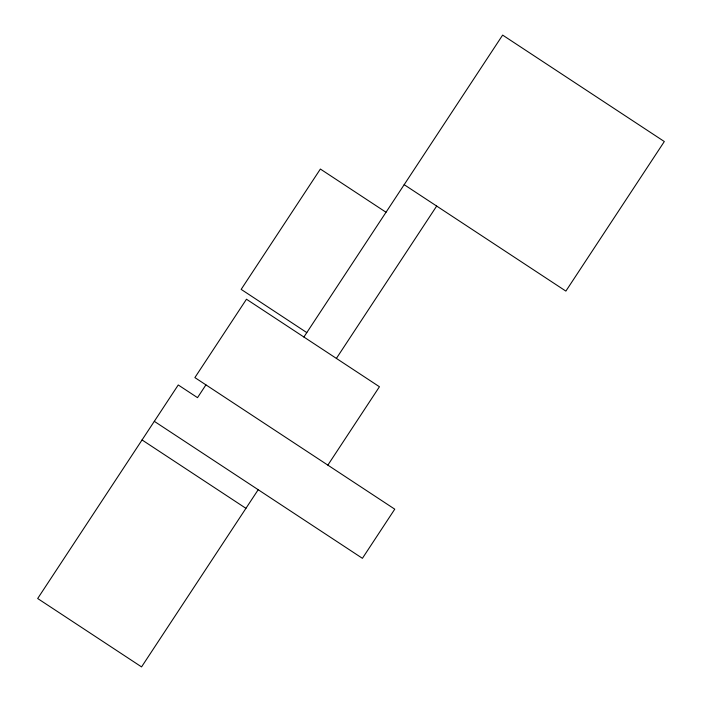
<?xml version="1.0" encoding="UTF-8"?>
<svg xmlns="http://www.w3.org/2000/svg" width="702" height="702" viewBox="0 0 702 702"><rect width="100%" height="100%" fill="white"/><g stroke="black" fill="none" stroke-linecap="round" stroke-linejoin="round"><path stroke-width="1.05" d="M205.932 384.871L197.516 397.657L178.247 384.968L37.68 598.516L141.558 666.9L258.196 489.715M303.896 337.021L502.632 35.1L664.32 141.532L565.873 291.102L404.176 184.67M336.39 358.415L436.67 206.063M327.852 465.128L379.44 386.749L246.472 299.227L194.884 377.597L394.761 509.169L362.416 558.318L154.308 421.332M386.021 212.25L320.375 169.042L241.163 289.382L306.8 332.599M142.05 439.952L245.937 508.336"/></g></svg>
